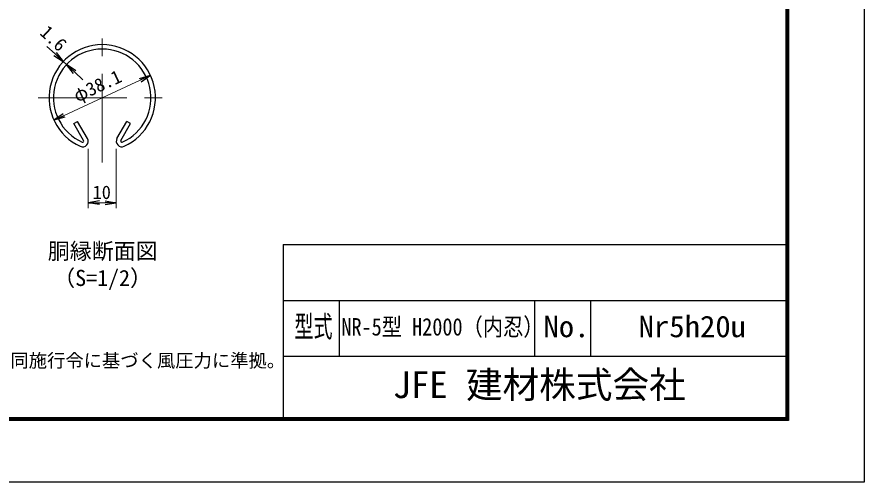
# Model space of a CAD drawing. Units: millimetres, scale not verified, with parts at other scales. Extents: x -4200 to 4200, y -2970 to 2970.
# Drawn here: x 1167 to 4200, y -2970 to -1305 of the extents above; entities that cross this region are included whole.
import ezdxf
from ezdxf.enums import TextEntityAlignment as Align

# ---------------------------------------------------------------- set-up
doc = ezdxf.new("R2010")
doc.units = ezdxf.units.MM
doc.header["$LTSCALE"] = 10
doc.linetypes.add('USER1', pattern=[50.8, 31.75, -6.35, 6.35, -6.35])
for name, color, linetype, lineweight in [('0-0_D-TTL-TXT', 7, 'Continuous', 25), ('0-1_D-BMK', 2, 'USER1', 13), ('0-2_D-STR1', 1, 'Continuous', 25), ('0-3_D-STR-DIM', 7, 'Continuous', 13), ('0-E_D-TTL', 7, 'Continuous', 25)]:
    doc.layers.add(name, color=color, linetype=linetype, lineweight=lineweight)
doc.layers.add('0-4_0', color=7, linetype='Continuous')
doc.styles.add('ＭＳ ゴシック', font='')
doc.styles.get('ＭＳ ゴシック').set_extended_font_data('MS Gothic')

# ---------------------------------------------------------------- blocks, each defined once
blk = doc.blocks.new('_Open')
at = {"layer": '0-4_0'}
blk.add_line((-10, 1.667), (0, 0), dxfattribs=at)
blk.add_lwpolyline([(-10, -1.667), (0, 0), (-10, 0)], dxfattribs=at)

msp = doc.modelspace()

# ---------------------------------------------------------------- linework, layer by layer
at = {"layer": '0-1_D-BMK'}
for p, q in [((1472.29, -1826.5), (1472.29, -1364.95)), ((1242.55, -1594.69), (1702.03, -1594.69))]:
    msp.add_line(p, q, dxfattribs=at)
at = {"layer": '0-2_D-STR1'}
for p, q in [((1370.46, -1687.22), (1384.35, -1679.2)), ((1405.55, -1748), (1370.46, -1687.22)), ((1419.44, -1739.98), (1384.35, -1679.2)), ((1525.13, -1739.98), (1560.22, -1679.2)), ((1539.02, -1748), (1574.11, -1687.22)), ((1574.11, -1687.22), (1560.22, -1679.2))]:
    msp.add_line(p, q, dxfattribs=at)
for centre, radius, start, end in [((1472.29, -1594.69), 190.5, 294.32478, 245.67522), ((1472.29, -1594.69), 174.46, 294.32478, 245.67522), ((1402.08, -1750.01), 20.05, 245.67522, 30), ((1402.08, -1750.01), 4.01, 245.67522, 30), ((1542.5, -1750.01), 20.05, 150, 294.32478), ((1542.5, -1750.01), 4.01, 150, 294.32478)]:
    msp.add_arc(centre, radius, start, end, dxfattribs=at)
at = {"layer": '0-3_D-STR-DIM'}
for p, q in [((1303.4, -1437.82), (1274.09, -1410.6)), ((1344.46, -1475.96), (1332.71, -1465.04)), ((1373.77, -1503.18), (1403.08, -1530.41)), ((1335.89, -1658.29), (1608.69, -1531.09)), ((1422.29, -1777.26), (1422.29, -1990.06)), ((1522.29, -1777.26), (1522.29, -1990.06)), ((1462.29, -1970.06), (1482.29, -1970.06))]:
    msp.add_line(p, q, dxfattribs=at)
at = {"layer": '0-E_D-TTL'}
for p, q in [((2120.32, -2119.77), (2120.32, -2739.77)), ((2120.32, -2119.77), (3920.32, -2119.77)), ((2120.32, -2319.77), (3920.32, -2319.77)), ((2320.32, -2319.77), (2320.32, -2519.77)), ((3020.32, -2319.77), (3020.32, -2519.77)), ((3220.32, -2319.77), (3220.32, -2519.77)), ((2120.32, -2519.77), (3920.32, -2519.77))]:
    msp.add_line(p, q, dxfattribs=at)
at = {"layer": '0-E_D-TTL', "color": 2}
msp.add_lwpolyline([(-4199.68, 2970.23), (4200.32, 2970.23), (4200.32, -2969.77), (-4199.68, -2969.77)], close=True, dxfattribs=at)
at = {"layer": '0-E_D-TTL'}
for points in [[(-3929.68, 2750.23), (3930.32, 2750.23), (3930.32, -2749.77), (-3929.68, -2749.77)], [(-3927.18, 2747.73), (3927.82, 2747.73), (3927.82, -2747.27), (-3927.18, -2747.27)], [(-3924.68, 2745.23), (3925.32, 2745.23), (3925.32, -2744.77), (-3924.68, -2744.77)], [(-3922.18, 2742.73), (3922.82, 2742.73), (3922.82, -2742.27), (-3922.18, -2742.27)], [(-3919.68, 2740.23), (3920.32, 2740.23), (3920.32, -2739.77), (-3919.68, -2739.77)]]:
    msp.add_lwpolyline(points, close=True, dxfattribs=at)

# ---------------------------------------------------------------- block references
at = {"layer": '0-3_D-STR-DIM', "xscale": 4, "yscale": 4}
for p, rotation in [((1332.71, -1465.04), 317.11285), ((1344.46, -1475.96), 137.11285), ((1644.94, -1514.19), 24.99865), ((1299.63, -1675.2), 204.99865), ((1422.29, -1970.06), 180)]:
    msp.add_blockref('_Open', p, dxfattribs=dict(at, rotation=rotation))
msp.add_blockref('_Open', (1522.29, -1970.06), dxfattribs=at)

# ---------------------------------------------------------------- texts
at = {"layer": '0-0_D-TTL-TXT', "style": 'ＭＳ ゴシック'}
for s, height, p in [('胴縁断面図', 57.7, (1277.36, -2189.33)), ('（S=1/2）', 57.7, (1296.85, -2285.52)), ('（設計条件）風荷重：昭和57年改正 建築基準法・同施行令に基づく風圧力に準拠。', 48.09, (-332.13, -2573.38)), ('JFE 建材株式会社', 96.21, (2512.7, -2698.28))]:
    msp.add_text(s, height=height, dxfattribs=at).set_placement(p, align=Align.BOTTOM_LEFT)
for s, height, width, p in [('型式', 76.97, 0.65, (2160.59, -2474.58)), ('NR-5型 H2000（内忍）', 62.54, 0.85, (2328.64, -2464.3)), ('No.', 76.97, 1.05, (3052.32, -2474.58)), ('Nr5h20u', 76.97, 1.05, (3392.99, -2474.58))]:
    msp.add_text(s, height=height, dxfattribs=dict(at, width=width)).set_placement(p, align=Align.BOTTOM_LEFT)
at = {"layer": '0-3_D-STR-DIM', "style": 'ＭＳ ゴシック'}
for s, rotation, p in [('1.6', 317.113, (1235.92, -1376.36)), ('φ38.1', 24.999, (1389.23, -1625))]:
    msp.add_text(s, height=48.09, rotation=rotation, dxfattribs=at).set_placement(p, align=Align.BOTTOM_LEFT)
msp.add_text('10', height=48.09, dxfattribs=at).set_placement((1437.89, -1971.31), align=Align.BOTTOM_LEFT)

doc.saveas('drawing.dxf')
